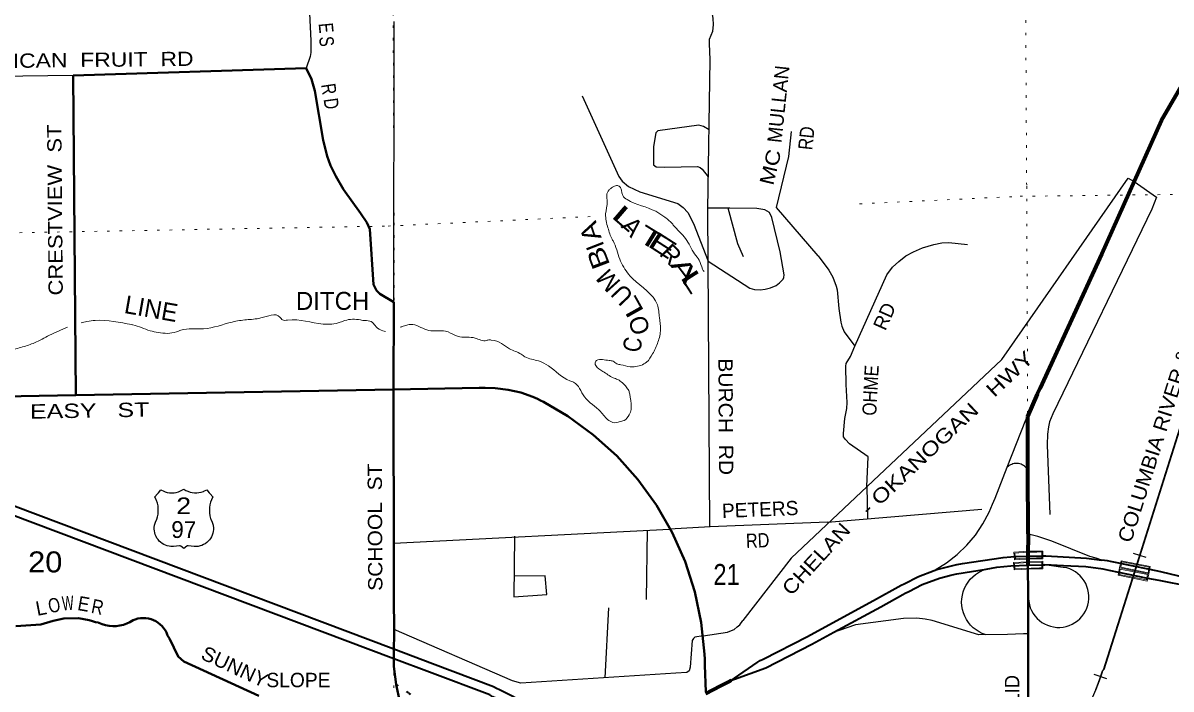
# Model space of a CAD drawing. Header units: feet. Extents: x -8 to 250644, y -192250 to 1368.
# Drawn here: x 159837 to 169480, y -10605 to -5011 of the extents above; entities that cross this region are included whole.
import ezdxf
from ezdxf.enums import TextEntityAlignment as Align

# ---------------------------------------------------------------- set-up
doc = ezdxf.new("R2010")
doc.units = ezdxf.units.FT
doc.header["$LTSCALE"] = 70
doc.linetypes.add('DOTTED', pattern=[1.5, 0.3, -1.2])
for name, color, linetype, lineweight in [('16', 7, 'Continuous', 25), ('20', 7, 'Continuous', 70), ('21', 7, 'Continuous', 25), ('26', 7, 'Continuous', 40), ('29', 7, 'Continuous', 25), ('34', 7, 'Continuous', 25), ('39', 7, 'Continuous', 13), ('53', 7, 'DOTTED', 40), ('57', 7, 'Continuous', 13), ('7', 7, 'DOTTED', 13)]:
    doc.layers.add(name, color=color, linetype=linetype, lineweight=lineweight)
for name, color, linetype in [('27', 7, 'Continuous'), ('30', 7, 'Continuous'), ('41', 7, 'Continuous')]:
    doc.layers.add(name, color=color, linetype=linetype)

msp = doc.modelspace()

# ---------------------------------------------------------------- linework, layer by layer
at = {"layer": '16'}
msp.add_line((161188.39, -8926.71), (161187.8, -8927.13), dxfattribs=at)
for points in [[(160944.74, -8991.96), (160966.47, -8967.08), (160974.52, -8957.87), (160996.33, -8932.89)], [(160996.33, -8932.89), (161021.28, -8944.61), (161031.05, -8948.37), (161049.45, -8953.31), (161068.28, -8956.3), (161087.31, -8957.31), (161106.34, -8956.32), (161125.17, -8953.35), (161143.58, -8948.43), (161161.37, -8941.6), (161178.36, -8932.96), (161187.77, -8927.15)], [(161188.39, -8926.71), (161204.91, -8936.51), (161222.18, -8944.44), (161240.18, -8950.52), (161258.72, -8954.68), (161277.59, -8956.89), (161296.59, -8957.1), (161315.5, -8955.34), (161334.13, -8951.6), (161352.27, -8945.94), (161355.17, -8944.69), (161380.17, -8932.81)], [(161380.17, -8932.81), (161402, -8957.81), (161409.73, -8966.66), (161431.82, -8991.96)], [(160949.65, -9203.62), (160960.54, -9178.16), (160966.49, -9159.87), (160971.33, -9137.14), (160973.78, -9114.03), (160973.79, -9090.78), (160971.37, -9067.67), (160966.55, -9044.93), (160959.38, -9022.82), (160956.83, -9017.08), (160944.74, -8991.96)], [(161431.82, -8991.96), (161419.85, -9016.66), (161413.06, -9034.56), (161407.14, -9057.04), (161403.6, -9080.01), (161402.48, -9103.23), (161403.8, -9126.43), (161407.53, -9149.37), (161413.64, -9171.8), (161416.13, -9178.2), (161426.94, -9203.69)], [(161126.01, -9404.44), (161102, -9408.03), (161096.03, -9408.53), (161080.18, -9408.21), (161064.46, -9406.22), (161049.03, -9402.61), (161034.06, -9397.4), (161019.72, -9390.66), (161006.16, -9382.45), (160993.53, -9372.88), (160981.97, -9362.03), (160971.61, -9350.04), (160962.56, -9337.03), (160954.92, -9323.14), (160948.78, -9308.53), (160944.19, -9293.36), (160941.22, -9277.79), (160939.88, -9262), (160940.21, -9246.15), (160942.19, -9230.43), (160942.72, -9228.16), (160949.65, -9203.62)], [(161426.94, -9203.69), (161433.76, -9228.2), (161434.93, -9233.75), (161436.56, -9249.51), (161436.54, -9265.36), (161434.85, -9281.12), (161431.53, -9296.62), (161426.61, -9311.68), (161420.14, -9326.15), (161412.2, -9339.86), (161402.86, -9352.67), (161392.24, -9364.43), (161380.44, -9375.02), (161367.6, -9384.31), (161353.87, -9392.22), (161339.38, -9398.64), (161324.3, -9403.51), (161308.79, -9406.78), (161293.02, -9408.41), (161277.17, -9408.39), (161274.17, -9408.07), (161250.37, -9404.41)], [(161188.3, -9425.75), (161163.16, -9405.08), (161162.33, -9404.71), (161157.08, -9402.99), (161152, -9401.9), (161126.01, -9404.44)], [(161250.37, -9404.41), (161224.17, -9402.01), (161222.94, -9402.18), (161217.61, -9403.53), (161213.16, -9405.18), (161188.3, -9425.75)]]:
    msp.add_lwpolyline(points, dxfattribs=at)
at = {"layer": '20'}
for p, q in [((168277.87, -8761.65), (168276.56, -8316.9)), ((168279.45, -9301.22), (168277.87, -8761.65))]:
    msp.add_line(p, q, dxfattribs=at)
for points in [[(168276.56, -8316.9), (168357.92, -8128.4), (168360.11, -8123.32), (168380.81, -8078.4), (168900.1, -6951.59), (169399.67, -5830.08), (169661.49, -5382.93), (169924.46, -4835.13), (170197.1, -4238.95), (170384.62, -3808.57), (170424.62, -3722.61), (170537.04, -3430.48), (170618.32, -3128.21), (170995.19, -1291.34), (171202.76, -373.73), (171456.93, 650.57)], [(168279.45, -9301.22), (168278.68, -9489.21), (168278.37, -9566.05)], [(165573.41, -10641.68), (165695.52, -10579.23), (165764.08, -10544.17), (165789.08, -10530.99)]]:
    msp.add_lwpolyline(points, dxfattribs=at)
at = {"layer": '20', "lineweight": 35}
for points in [[(162953.38, -10271.3), (158952.55, -8764.41), (157117.66, -8201.65), (155448.82, -7689.82)], [(162952.46, -10351.56), (158928.18, -8835.83), (157148.19, -8289.55)], [(167489.55, -9610.64), (167512.12, -9602.11), (167669.58, -9560.81), (167679.98, -9558.82), (167684.47, -9557.96), (167729.98, -9551.26), (168069.96, -9501.16), (168136, -9495.82), (168180.89, -9492.02), (168278.68, -9489.21)], [(168278.68, -9489.21), (168403, -9485.63), (168428, -9486.96), (168771.4, -9505.2), (168900.45, -9522.12)], [(171878.5, -10069.29), (171422.73, -10016.54), (170923.09, -9922.55), (169546.79, -9657.73), (169395.47, -9620.97), (169302, -9602.04), (168971.11, -9535.03), (168946.11, -9528.11), (168921.11, -9524.83), (168900.45, -9522.12)], [(165789.08, -10530.99), (165814.08, -10513.84), (166004.61, -10383.13), (166029.59, -10366), (166054.61, -10353.2), (166427.14, -10162.66), (167005.34, -9847.76), (167188.7, -9745.63), (167213.7, -9731.71), (167238.7, -9720.58), (167359.85, -9659.65), (167489.55, -9610.64)], [(166648.31, -10128.1), (167041.72, -9913.83), (167227, -9810.65), (167246.93, -9799.55), (167277, -9784.73), (167390.97, -9728.56), (167536.34, -9674.97), (167632, -9649.66), (167667.65, -9640.23), (167682, -9637.86), (167928.23, -9597.09)], [(167928.23, -9597.09), (168016.06, -9582.55), (168134, -9571.82), (168278.37, -9566.05)], [(168278.37, -9566.05), (168394.02, -9561.42), (168419.65, -9561.94)], [(171878.49, -10145.03), (171411.43, -10091.18), (170908.29, -9996.53), (169379.94, -9694.78), (169285.29, -9675.61), (168959.43, -9609.63), (168934.43, -9602.64), (168909.43, -9599.36), (168763.52, -9580.21), (168578.27, -9570.37), (168419.65, -9561.94)], [(165789.08, -10530.99), (165814.08, -10522.45), (166076.79, -10426.58), (166462.36, -10229.38), (166648.31, -10128.1)], [(164340.81, -10896.56), (164339.17, -10895.26), (164084.15, -10733.99), (163838.66, -10612.63), (163813.66, -10600.27), (163788.66, -10585.27), (163277.1, -10393.23), (162953.38, -10271.3)], [(164777.09, -11398.5), (164650.16, -11256.25), (164526.15, -11138.96), (164295.57, -10956.82), (164047.22, -10799.77), (163808.82, -10681.9), (163783.82, -10669.54), (163758.82, -10654.64), (163250.55, -10463.83), (162952.46, -10351.56)]]:
    msp.add_lwpolyline(points, dxfattribs=at)
at = {"layer": '21'}
for points in [[(168104.01, -8742.89), (168260.63, -8345.65), (168276.56, -8316.9)], [(167489.55, -9610.64), (167498.49, -9605.17), (167594.28, -9545.6), (167683.32, -9476.35), (167764.64, -9398.17), (167837.33, -9311.92), (167900.62, -9218.54), (167953.79, -9119.06), (167981.19, -9051.69), (167992.12, -9026.69), (168001.98, -9001.69), (168104.01, -8742.89)], [(168277.87, -8761.65), (168266.87, -8750.81), (168259.13, -8742.31), (168250.54, -8734.66), (168241.2, -8727.95), (168231.21, -8722.25), (168220.68, -8717.63), (168209.72, -8714.13), (168198.46, -8711.8), (168187.02, -8710.66), (168175.52, -8710.72), (168164.08, -8711.99), (168152.85, -8714.44), (168141.93, -8718.05), (168131.45, -8722.79), (168121.52, -8728.59), (168112.25, -8735.4), (168104.01, -8742.89)], [(168900.45, -9522.12), (168850.45, -9506.66), (168798.82, -9492.21), (168479.83, -9362.32), (168360.81, -9325.17), (168305.18, -9308.79), (168279.45, -9301.22)], [(167919.98, -10147.81), (167894.7, -10138.34), (167867.72, -10124.87), (167842.3, -10108.65), (167818.71, -10089.86), (167797.21, -10068.71), (167778.04, -10045.43), (167761.42, -10020.27), (167747.51, -9993.52), (167736.47, -9965.45), (167728.43, -9936.39), (167723.47, -9906.64), (167721.65, -9876.54), (167722.98, -9846.41), (167727.46, -9816.58), (167735.03, -9787.39), (167745.61, -9759.15), (167759.08, -9732.17), (167775.3, -9706.74), (167794.08, -9683.15), (167815.24, -9661.65), (167838.52, -9642.48), (167863.67, -9625.85), (167890.43, -9611.94), (167893.5, -9610.73), (167928.23, -9597.09)], [(168279.21, -9821.27), (168282.44, -9844.35), (168284.98, -9870.82), (168290.27, -9896.88), (168298.26, -9922.24), (168308.86, -9946.63), (168321.95, -9969.78), (168337.38, -9991.44), (168354.99, -10011.36), (168374.59, -10029.33), (168395.97, -10045.15), (168418.87, -10058.66), (168443.07, -10069.69), (168468.28, -10078.14), (168494.24, -10083.9), (168520.66, -10086.92), (168547.25, -10087.16), (168573.72, -10084.62), (168599.78, -10079.32), (168625.15, -10071.33), (168649.54, -10060.74), (168672.69, -10047.65), (168694.34, -10032.21), (168714.26, -10014.59), (168732.23, -9994.99), (168748.06, -9973.62), (168761.56, -9950.71), (168772.6, -9926.52), (168781.04, -9901.3), (168786.81, -9875.34), (168789.83, -9848.92), (168790.07, -9822.33), (168787.53, -9795.85), (168782.23, -9769.79), (168774.25, -9744.43), (168763.65, -9720.04), (168750.56, -9696.89), (168735.13, -9675.24), (168717.51, -9655.32), (168697.91, -9637.34), (168676.54, -9621.52), (168653.63, -9608.02), (168629.44, -9596.98), (168604.23, -9588.54), (168603.27, -9588.33), (168573.54, -9583.4), (168553.27, -9580.43), (168419.65, -9561.94)], [(167919.98, -10147.81), (167864.78, -10148.78), (167473.46, -10029.6), (167416.53, -10017.05), (167344.51, -10008.66), (167231.87, -10011.7), (166829.94, -10065.7), (166692.44, -10112.94), (166648.31, -10128.1)], [(167919.98, -10147.81), (168106.18, -10144.55), (168240.08, -10139.93), (168280.13, -10138.55)]]:
    msp.add_lwpolyline(points, dxfattribs=at)
at = {"layer": '26'}
for p, q in [((162215.16, -5391.53), (160258.97, -5452.97)), ((160281.71, -8136.81), (160258.97, -5452.97)), ((162949.18, -8088.99), (162950.81, -7355.98)), ((162949.18, -8088.99), (160281.71, -8136.81)), ((168279.21, -9821.27), (168278.37, -9566.05)), ((168280.13, -10138.55), (168279.21, -9821.27)), ((162953.38, -10271.3), (162952.46, -10351.56))]:
    msp.add_line(p, q, dxfattribs=at)
for points in [[(160281.71, -8136.81), (157823.05, -8180.89), (157788.98, -8182.06), (157719.28, -8182.06), (157655.08, -8178.39), (157595, -8167.96), (157528.51, -8150.85), (157424.14, -8110.11), (157319.39, -8068.25), (157217.79, -8013.61), (157046.86, -7878.42), (156927.5, -7749.62), (156843.36, -7611.03), (156820.91, -7574.03), (156813.77, -7561.03), (155428.96, -5037.28)], [(162950.81, -7355.98), (162835.16, -7285.72), (162806.63, -7257.17), (162782.17, -7208.22), (162749.56, -6743.24), (162725.11, -6686.14), (162672.12, -6608.64), (162529.46, -6408.78), (162464.24, -6298.65), (162419.4, -6208.92), (162390.87, -6131.42), (162358.26, -5996.82), (162288.97, -5580.78), (162260.43, -5482.89), (162215.16, -5391.53)], [(165573.21, -10628.65), (165565.85, -10403.99), (165564.62, -10378.99), (165563.69, -10353.99), (165562.11, -10311.82), (165534.81, -10047.45), (165480.02, -9787.38), (165398.35, -9534.47), (165290.69, -9291.48), (165158.22, -9061.08), (165002.4, -8845.78), (164824.92, -8647.96), (164627.74, -8469.77), (164413.01, -8313.18), (164208.08, -8194.37), (164184.79, -8180.87), (164158.08, -8168.75), (164120.79, -8151.82), (164017.7, -8115.93), (163911.43, -8091.01), (163803.13, -8077.33), (163719, -8075.57), (163709.11, -8075.36), (163669, -8076.08), (162949.18, -8088.99)], [(162949.18, -8088.99), (162952.22, -9542.12), (162952.22, -9608.9), (162952.13, -9689.06), (162952.22, -9803.19), (162954.8, -10146.39), (162953.38, -10271.3)], [(161817.22, -10663.22), (161187.04, -10375.22), (161140.61, -10331.2), (161067.67, -10180.1), (161052.39, -10155.12), (161041.97, -10130.1), (161033.66, -10114.2), (161021.2, -10095.45), (161006.84, -10078.1), (160990.75, -10062.35), (160973.1, -10048.36), (160954.09, -10036.3), (160933.92, -10026.29), (160912.82, -10018.45), (160891.01, -10012.85), (160868.73, -10009.56), (160846.23, -10008.62), (160823.76, -10010.04), (160801.56, -10013.8), (160779.87, -10019.86), (160761.57, -10026.97), (160735.82, -10042.65), (160708.57, -10055.55), (160680.12, -10065.54), (160650.78, -10072.49), (160620.88, -10076.34), (160590.74, -10077.05), (160560.69, -10074.6), (160531.06, -10069.02), (160502.18, -10060.38), (160474.36, -10048.76), (160471.36, -10047.17), (160446.36, -10043), (160421.36, -10035.14), (160393.38, -10026.35), (160304.71, -10009.06), (160179.99, -10012.22), (160089.61, -10031.16), (159987.27, -10062.3), (159776.13, -10076.32)], [(165591.87, -11868.13), (165624.81, -11867.73), (167750.63, -11840.72), (167775.91, -11838.7), (167801.46, -11822.28), (168006.46, -11676.9), (168150.2, -11544.78), (168283.9, -11433.99), (168280.13, -10138.55)], [(162952.46, -10351.56), (162951.72, -10416.42), (162971.89, -10566.79)], [(162971.89, -10566.79), (162973.98, -10582.38), (163000.27, -10699.76), (163080.23, -10977.74), (163354.23, -11424.3), (163390.48, -11463.49), (163434.12, -11489.07), (163484.68, -11515.38), (163500, -11526.68), (163515.02, -11551.81), (163556.48, -11674.07), (163609.4, -11790.61), (163648.52, -11849.32), (163668.24, -11863.49), (163693.01, -11871.58), (163729.93, -11875.63), (163824.99, -11875.63), (163906.91, -11874.62), (163872.03, -12034.88), (163866.46, -12127.6), (163873, -12200.08), (163892.75, -12275.34), (163909.38, -12323.61)]]:
    msp.add_lwpolyline(points, dxfattribs=at)
at = {"layer": '29'}
for p, q in [((162950.81, -7355.98), (162956.07, -4997.9)), ((160258.97, -5452.97), (157365.54, -5486.47)), ((166926.58, -8903.83), (166931.6, -9175.39)), ((166595.86, -9203.37), (167890.02, -9095.51)), ((162952.53, -9379.66), (165266.5, -9261.71)), ((165079.49, -9271.24), (165071.6, -9854.28)), ((166289.27, -9505.71), (165884.67, -10029.98)), ((164755.71, -9924.29), (164723.33, -10510.8))]:
    msp.add_line(p, q, dxfattribs=at)
for points in [[(162169.87, -4374.86), (162195.22, -4538.65), (162223.75, -4636.54), (162231.9, -4693.65), (162256.36, -5162.71), (162256.36, -5260.6), (162248.21, -5293.23), (162215.16, -5391.53)], [(165609.04, -5318.42), (165602.89, -5186.16), (165604.92, -5148.44), (165631.42, -5080.11), (165637.53, -5026.07), (165635.5, -4969.98), (165611.04, -4839.46), (165609, -4799.7), (165615.12, -4680.38), (165617.13, -4410.15)], [(165606.17, -9241.02), (165589.65, -6577.17), (165609.04, -5318.42)], [(164535.43, -5624.32), (164841.56, -6299.79), (164871.19, -6340.01), (164923.08, -6383.41), (165018.68, -6430.45), (165336.68, -6528.83), (165381.65, -6560.84), (165420.37, -6603.67), (165469.09, -6695.63), (165592.34, -7010.9)], [(165599.95, -5908.3), (165553.86, -5880.68), (165512.89, -5871.06), (165170.71, -5917.39), (165152.8, -5933.59), (165134.18, -6048.1), (165132.11, -6202.51), (165154.4, -6219.23), (165228.58, -6221.38), (165503.18, -6216.03), (165524.31, -6224.33), (165541.63, -6239.62), (165593.85, -6304.49)], [(166515.9, -6965.92), (166167.01, -6561.74), (166270, -6134.21), (166292.35, -5922.72)], [(166292.36, -9503.95), (166290.4, -9506.46), (168060.33, -7838.31), (169121.1, -6316.13), (169171.41, -6342.51)], [(169171.41, -6342.51), (169357.9, -6473.12), (169318.92, -6574.58), (168488.38, -8292.92), (168460.14, -8360.61), (168449.95, -8403.44), (168441.79, -8464.62), (168439.53, -8554.16), (168462.9, -9139.33)], [(165592.34, -7010.9), (165943.03, -7239.22), (165980.84, -7250.16), (166029.75, -7252.2), (166072.55, -7248.12), (166115.43, -7237.13), (166164.26, -7217.53), (166192.79, -7193.06), (166221.33, -7162.47), (166227.44, -7150.23), (166230.31, -7125.45), (166197.83, -6933.37), (166127.58, -6646.49), (166107.49, -6603.65), (166068.47, -6581.23), (166000.82, -6570.87), (165774.21, -6565.61), (165589.79, -6567.85)], [(165756.74, -6565.2), (165838.08, -6863.57), (165885.55, -6971.26)], [(166823.77, -7726.33), (167092.69, -7125.66), (167139.57, -7061.43), (167194.59, -7015.53), (167253.7, -6967.61), (167316.87, -6933.96), (167392.28, -6900.31), (167488.07, -6872.77), (167555.33, -6857.48), (167614.43, -6856.46), (167772, -6873.05)], [(166515.9, -6965.92), (166605.59, -7086.93), (166640.23, -7145.06), (166666.73, -7221.53), (166674.88, -7253.15), (166691.19, -7409.16), (166705.45, -7524.39), (166715.64, -7557.02), (166736.03, -7604.94), (166823.77, -7726.33)], [(166926.58, -8903.83), (166935.75, -8656.24), (166780.86, -8546.11), (166746.21, -8510.43), (166729.91, -8488), (166727.87, -8460.46), (166740.1, -8334.01), (166756.4, -8249.39), (166760.48, -8199.41), (166752.33, -8048.49), (166748.25, -7893.5), (166752.33, -7870.05), (166789.01, -7811.92), (166823.77, -7726.33)], [(166595.86, -9203.37), (165608.22, -9243.31), (165266.5, -9261.71)], [(163964.73, -9321.02), (163960.6, -9829.72), (164237.05, -9812.31), (164223.04, -9654.09), (163962, -9657.27)], [(165550.8, -10159.6), (165481.51, -10170.6), (165468.35, -10181.73), (165458.61, -10198.23), (165441.84, -10421.96), (165431.67, -10450.93), (165413.97, -10466.45), (165321.59, -10473.03), (164020.08, -10555.19), (163949.64, -10535.46), (162954.49, -10105.69)], [(165550.8, -10159.6), (165753.68, -10126.66), (165788.33, -10114.43), (165810.75, -10104.23), (165837.24, -10083.83), (165857.62, -10065.48), (165884.67, -10029.98)]]:
    msp.add_lwpolyline(points, dxfattribs=at)
at = {"layer": '34'}
for p, q in [((169271.11, -9500.73), (169165.65, -9467.38)), ((168940.12, -10519.17), (168835.7, -10482.69))]:
    msp.add_line(p, q, dxfattribs=at)
for points in [[(171487.85, 638.91), (170019.67, -6950.91), (168914.97, -10444.2)], [(169156.42, -9673.67), (170017.62, -6950.4), (171234, -646.05), (171542.78, 651.22)], [(168847.67, -10608.16), (168867.06, -10559.09), (168885.57, -10509.74), (168903.13, -10459.49), (168913.02, -10443.35), (169156.09, -9674.71)]]:
    msp.add_lwpolyline(points, dxfattribs=at)
at = {"layer": '34', "lineweight": 13}
for points in [[(169153.04, -9688.01), (170018.69, -6950.67), (171486.86, 639.1)], [(168848.7, -10608.56), (168868.09, -10559.48), (168886.61, -10510.11), (168904.13, -10459.96), (168914.04, -10443.79), (169155.45, -9680.4)]]:
    msp.add_lwpolyline(points, dxfattribs=at)
at = {"layer": '34'}
msp.add_ellipse((166038.81, -9477.94), major_axis=(1382.37, 2696.4), ratio=0.999945, start_param=4.4481492, end_param=4.8558962, dxfattribs=at)
at = {"layer": '39'}
for points in [[(164933.24, -8128.45), (164924.94, -8098.34), (164904.57, -8068.35), (164833.65, -8006.62), (164793.3, -7990.89), (164708.37, -7937.33), (164647.61, -7887.59), (164645.34, -7857.43), (164655.32, -7847.27), (164759.9, -7846.32), (164794.14, -7852.04), (164824.49, -7873.9), (164858.75, -7881.63), (164937.33, -7899.02), (164969.51, -7898.73), (165075.78, -7859.53), (165125.48, -7790.65), (165170.9, -7691.64), (165192.12, -7584.8), (165183.25, -7486.29), (165166.24, -7377.78), (164959.25, -7160.34), (164926.77, -7124.42), (164849.24, -6994.34), (164793.65, -6841.91), (164785.48, -6827.91), (164750.48, -6731.64), (164731.39, -6615.11), (164744.59, -6510.35), (164740.14, -6460.09), (164761.87, -6413.6), (164779.84, -6397.34), (164813.88, -6378.93), (164844.06, -6380.66), (164874.9, -6460.86), (164911.39, -6494.74), (165151.57, -6593.16), (165220.33, -6636.8), (165289.21, -6696.53), (165299.37, -6708.51), (165402.9, -6822.26), (165478.4, -6950.35), (165517.08, -7004.33), (165545.86, -7078.52), (165557.7, -7099.52)], [(156824, -6820.27), (156869.77, -6916.64), (156904.8, -7014.92), (156952.43, -7175.46), (156977.28, -7259.75), (157026.47, -7367.95), (157092.09, -7516.25), (157144.88, -7574.12), (157183.25, -7591.88), (157229.56, -7597.49), (157303.93, -7592.78), (157394.6, -7612.06), (157481.13, -7617.3), (157531.44, -7620.87), (157585.93, -7642.5), (157646.32, -7647.98), (157696.77, -7667.64), (157739.09, -7677.31), (157908.3, -7707.95), (158006.81, -7703.02), (158187.3, -7640.99), (158327.96, -7625.61), (158396.13, -7600.84), (158500.45, -7569.69), (158596.95, -7564.78), (158611.13, -7576.73), (158639.4, -7590.55), (158744, -7591.6), (158836.66, -7608.86), (158915.48, -7652.41), (159010.73, -7738.05), (159022.89, -7748), (159089.65, -7793.67), (159156.34, -7831.29), (159230.94, -7852.74), (159291.14, -7836.09), (159469.8, -7796.21), (159720.9, -7759.7), (159833.31, -7732.51), (159933.57, -7697.38), (160059.74, -7633.85), (160210.62, -7567.48)], [(160324.6, -7528.36), (160374.54, -7518.27), (160444.85, -7509.58), (160750.87, -7545), (160760.95, -7546.92), (160904.15, -7595.91), (160972.68, -7611.38), (161125.49, -7605.95), (161163.58, -7591.52), (161354.55, -7579.71), (161595.42, -7523.16), (161713.92, -7503.96), (161834.48, -7488.78), (161995.32, -7481.27), (162017.65, -7505.2), (162057.88, -7506.85), (162357.85, -7540.32), (162502.53, -7524.91), (162540.62, -7510.47), (162671.32, -7505.25), (162711.59, -7510.92), (162723.65, -7510.81), (162772.06, -7526.46), (162802.53, -7562.4), (162861.14, -7596.07), (162881, -7601.61)], [(163006.66, -7565.88), (163031.78, -7558.29), (163069.89, -7545.87), (163112.1, -7543.47), (163247.3, -7594.55), (163386.11, -7599.32), (163468.87, -7634.78), (163507.19, -7646.5), (163634, -7657.41), (163730.72, -7678.66), (163742.75, -7674.53), (163770.9, -7674.27), (163857.64, -7703.66), (163924.38, -7747.31), (164021.3, -7792.71), (164053.67, -7814.54), (164168.61, -7849.71), (164251.42, -7891.22), (164431.48, -8016.33), (164461.75, -8028.13), (164553.28, -8150.04), (164689.1, -8275.56), (164758.11, -8349.38), (164826.64, -8366.87), (164844.69, -8360.67), (164886.84, -8350.22), (164928.68, -8303.56), (164940.54, -8279.3), (164946.22, -8236.99), (164933.24, -8128.45)], [(162952.35, -12283.04), (162800.26, -12228.12), (162703.4, -12214.21), (162637.41, -12231.8), (162451.19, -12270.23), (162325.24, -12305.27), (162226.82, -12311.52), (161995.96, -12332.84), (161881.64, -12347.5), (161825.79, -12368.89), (161642.96, -12379.06), (161489.98, -12374.47), (161302.83, -12370.66), (161176.43, -12385.59), (161005.58, -12391.47), (160969.4, -12392.29), (160877.18, -12406.45), (160742.3, -12401.46), (160547.54, -12417.93), (160382.81, -12427.7), (160169.79, -12436.54), (160115.32, -12429.73), (159896.05, -12428.66), (159674.58, -12419.59), (159458.73, -12392.28), (159376.25, -12392.14), (159277.24, -12372.25), (159212.42, -12351.58), (159050.99, -12329.07), (158982.59, -12328.61), (158889.53, -12304.56), (158863.25, -12299.12), (158826.75, -12285.85), (158612.74, -12250.46), (158428.75, -12208.35), (158394.13, -12189.01), (158351.68, -12179.92), (158302.97, -12160.89), (158251.82, -12121.81), (158223.53, -12116.41), (158121.8, -12064.38), (157893.8, -11942.79), (157794.02, -11888.7), (157759.22, -11861.32), (157745.14, -11861.64), (157708.37, -11836.31), (157694.3, -11836.63), (157680, -11826.9), (157614.9, -11794.16), (157540.65, -11711.33), (157481.04, -11654.33), (157436.18, -11627.18), (157380.42, -11562.04), (157366.29, -11560.34), (157250.53, -11420.1), (157173.23, -11291.06), (157154.59, -11267.33), (157091.23, -11131.94), (157026.97, -11046.86), (157001.55, -10989.09), (157001.41, -10983.05), (156958.6, -10867.31), (156939.52, -10823.48), (156919.59, -10741.43), (156882.68, -10619.52), (156813.46, -10492.31), (156729.63, -10341.28), (156684.85, -10227.59), (156675.87, -10185.54), (156636.32, -10035.52), (156626.62, -9961.28), (156596.09, -9855.33), (156568.92, -9719.11), (156544.74, -9641.13)]]:
    msp.add_spline(points, degree=3, dxfattribs=at)
at = {"layer": '53'}
msp.add_lwpolyline([(162971.89, -10566.79), (163077.47, -10638.58), (163169.14, -10716.81), (163241.95, -10788.02), (163393.02, -10985.92), (163712.22, -11445.18), (163764.68, -11500.2), (164050.63, -11717.37), (164089.85, -11744.21), (164143.07, -11797.25), (164198.49, -11869.4)], dxfattribs=at)
at = {"layer": '57'}
for p, q in [((168403.94, -9512), (168404.07, -9446.09)), ((168161.42, -9604.45), (168158.13, -9543.14)), ((168165.61, -9521.2), (168159.8, -9456.25)), ((168403.52, -9594.59), (168402.39, -9530.44)), ((169060.35, -9527.1), (169305.54, -9575.9)), ((169048.16, -9588.34), (169293.21, -9637.87)), ((169281.14, -9698.49), (169035.95, -9649.7))]:
    msp.add_line(p, q, dxfattribs=at)
for points in [[(168159.8, -9456.25), (168202.06, -9452.68), (168240.99, -9450.05), (168297.12, -9447.41), (168353.7, -9446.53), (168404.07, -9446.09)], [(168158.13, -9543.14), (168277.2, -9535.72), (168402.39, -9530.44)], [(168165.61, -9521.2), (168209.3, -9517.71), (168262.27, -9515.07), (168298.48, -9512.87), (168349.18, -9512), (168403.94, -9512)], [(168166.53, -9550.63), (168277.62, -9543.71), (168394.53, -9538.78), (168395.38, -9586.59)], [(168396.05, -9454.16), (168353.8, -9454.53), (168297.37, -9455.41), (168241.45, -9458.04), (168202.67, -9460.66), (168168.48, -9463.54), (168172.87, -9512.6)], [(168172.87, -9512.6), (168208.78, -9509.73), (168261.83, -9507.08), (168298.17, -9504.87), (168349.11, -9504), (168395.96, -9504), (168396.05, -9454.16)], [(169035.95, -9649.7), (169048.16, -9588.34), (169060.35, -9527.1)], [(168161.42, -9604.45), (168224.24, -9599.87), (168305.27, -9596.79), (168374.53, -9594.59), (168403.52, -9594.59)], [(168395.38, -9586.59), (168374.4, -9586.59), (168304.99, -9588.79), (168223.8, -9591.88), (168168.96, -9595.88), (168166.53, -9550.63)], [(169305.54, -9575.9), (169293.21, -9637.87), (169281.14, -9698.49)]]:
    msp.add_lwpolyline(points, dxfattribs=at)
for points in [[(169057.56, -9582.07), (169066.63, -9536.5), (169296.13, -9582.18), (169286.93, -9628.43)], [(169054.43, -9597.77), (169283.8, -9644.13), (169274.85, -9689.08), (169045.35, -9643.41)]]:
    msp.add_lwpolyline(points, close=True, dxfattribs=at)
at = {"layer": '7'}
msp.add_line((168281.45, -9538.05), (168281.35, -9515.04), dxfattribs=at)
for points in [[(162955.8, 587.65), (162929.87, -1356.56), (162954.26, -6689.58), (162950.95, -11831.43), (162951.27, -12095.52)], [(168281.07, -9448.85), (168267.82, -6374.32), (168238.66, -1229.69), (168220.76, 626.23)], [(166864.82, -6530.7), (168212.85, -6467.28), (170381.52, -6441.3)], [(155441.72, -6816.2), (157604.4, -6812.41), (162903.52, -6717.16), (164623.31, -6636.19)], [(168345.47, -15417.66), (168291.2, -11800.89), (168281.71, -9597.05)]]:
    msp.add_lwpolyline(points, dxfattribs=at)

# ---------------------------------------------------------------- texts
at = {"layer": '16', "width": 1.2}
msp.add_text(' 2 ', height=140, dxfattribs=at).set_placement((161186.93, -9136.36), align=Align.CENTER)
at = {"layer": '16'}
msp.add_text('97', height=140.8, dxfattribs=at).set_placement((161083.17, -9336.16))
at = {"layer": '27'}
for s, height, rotation, width, p in [('E', 120, 275.326, 0.8, (162320, -5016.12)), ('S', 120, 275.613, 0.8, (162323.93, -5129.39)), ('AMERICAN  FRUIT  RD', 120, 0.663, 1.2, (159195.32, -5395.28)), ('R', 120, 278.692, 0.8, (162340.8, -5529.47)), ('D', 120, 277.937, 0.8, (162361.79, -5651.26)), ('CRESTVIEW  ST', 120, 90.485, 1.15, (160171.91, -7299.37)), ('EASY   ST', 120.7, 0.974, 1.3, (159896.79, -8334.81)), ('SCHOOL  ST', 120, 90.262, 1.1, (162856.46, -9780.29)), ('W', 120, 4.297, 0.65, (160169.34, -9946.31)), ('E', 120, 349.92, 0.9, (160289.55, -9940.67)), ('O', 120, 11.101, 0.8, (160061.64, -9969.23)), ('R', 120, 348.62, 0.85, (160403.87, -9964.36)), ('SUNNY', 120.7, 335, 1.05, (161322.16, -10347.76)), ('EUCLID', 120.7, 90.119, 0.95, (168206.36, -11049.65))]:
    msp.add_text(s, height=height, rotation=rotation, dxfattribs=dict(at, width=width)).set_placement(p)
msp.add_text('L', height=120, rotation=10.736, dxfattribs=at).set_placement((159956.7, -9991.03))
msp.add_text('SLOPE', height=120.7, dxfattribs=at).set_placement((161881.42, -10589.59))
at = {"layer": '30'}
for s, height, rotation, p in [('MULLAN', 120, 83.967, (166207.68, -6022.9)), ('RD', 117.7, 65.924, (167080.91, -7602.37)), ('PETERS', 120, 2.316, (165710.81, -9169.1))]:
    msp.add_text(s, height=height, rotation=rotation, dxfattribs=at).set_placement(p)
for s, height, rotation, width, p in [('RD', 120, 83.967, 0.85, (166466.5, -6082.71)), ('MC ', 120, 76.456, 1.2, (166138.37, -6381.73)), ('- OKANOGAN   HWY', 120, 43.304, 1.25, (166941.66, -9155.35)), ('BURCH  RD', 120, 270.355, 1.1, (165677.84, -7827.71)), ('OHME', 117.7, 87, 0.9, (167003.78, -8312)), ('CHELAN', 120, 47.341, 1.15, (166289.62, -9828.65)), ('RD', 120, 2.316, 0.85, (165912.17, -9421.17))]:
    msp.add_text(s, height=height, rotation=rotation, dxfattribs=dict(at, width=width)).set_placement(p)
at = {"layer": '34', "width": 1.1}
msp.add_text('COLUMBIA RIVER & CASCADE RR', height=120.7, rotation=72.404, dxfattribs=at).set_placement((169144.34, -9384.61))
at = {"layer": '41'}
for s, rotation, width, p in [('L', 319.221, 1.95, (164767.42, -6635.84)), ('A', 108.821, 1.2, (164699.42, -6816.48)), ('T', 328.301, 1.75, (164983.46, -6827.13)), ('E', 327.266, 1.7, (165073.51, -6879.77)), ('B', 110.839, 1.35, (164771.26, -7044.27)), ('A', 307.059, 1.65, (165265.98, -7043.09)), ('L', 302.517, 1.65, (165353.87, -7145.42)), ('L', 119.213, 1.5, (165058.17, -7433.1)), ('C', 82.151, 0.85, (165023.18, -7783.5))]:
    msp.add_text(s, height=150.9, rotation=rotation, dxfattribs=dict(at, width=width)).set_placement(p)
for s, rotation, p in [('A', 312.525, (164854.94, -6722.67)), ('I', 111.234, (164722.05, -6883.7)), ('R', 314.534, (165174.77, -6956.15)), ('M', 131.949, (164865.21, -7186.69)), ('U', 133.342, (164974.12, -7296.82)), ('LINE', 350, (160680.14, -7445.99)), ('O', 107.713, (165108.79, -7601.86))]:
    msp.add_text(s, height=150.9, rotation=rotation, dxfattribs=at).set_placement(p)
msp.add_text('DITCH', height=150.9, dxfattribs=at).set_placement((162129.85, -7420.83))
at = {"layer": '7'}
for s, width, p in [('20', 1.1, (159880.02, -9625.53)), ('21', 0.85, (165636.19, -9731.04))]:
    msp.add_text(s, height=176, dxfattribs=dict(at, width=width)).set_placement(p)

doc.saveas('drawing.dxf')
